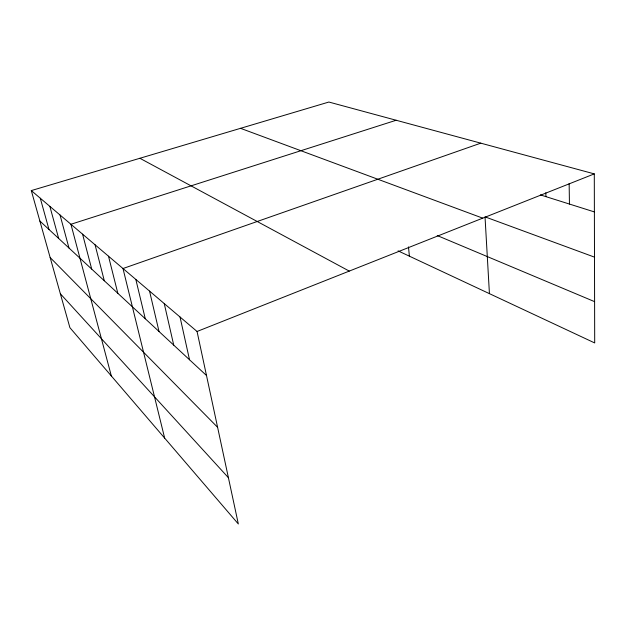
<?xml version="1.0" encoding="UTF-8"?>
<svg xmlns="http://www.w3.org/2000/svg" width="626" height="626" viewBox="0 0 626 626"><rect width="100%" height="100%" fill="white"/><g stroke="black" fill="none" stroke-linecap="round" stroke-linejoin="round"><path stroke-width="0.94" d="M594.293 173.887L328.877 102.038L31.3 190.586L197.057 331.475L594.293 173.887L594.7 342.938L398.073 250.87M480.791 143.158L122.993 268.531L164.654 438.098M396.164 120.247L70.926 224.264L111.342 375.968M540.363 194.889L594.387 211.917M594.497 257.137L485.025 216.854L489.43 293.641M240.533 128.322L482.724 218.145M437.222 235.548L594.598 301.646M139.888 158.276L349.261 271.097M39.876 221.033L206.494 375.506M50.158 257.544L217.605 427.308M60.362 293.774L228.412 477.708M31.3 190.586L69.909 327.68L238.326 523.962L197.057 331.475M40.291 198.231L48.984 229.484M49.853 206.353L58.664 238.459M60.041 215.015L68.977 248.013M82.569 234.163L91.717 269.094M95.066 244.789L104.307 280.769M108.501 256.206L117.837 293.312M135.826 279.431L145.279 318.751M149.544 291.098L159.027 331.498M164.247 303.587L173.738 345.137M180.038 317.014L189.521 359.77M408.488 246.887L409.388 256.167M545.817 192.738L545.919 196.642M569.144 183.582L569.449 204.053"/></g></svg>
